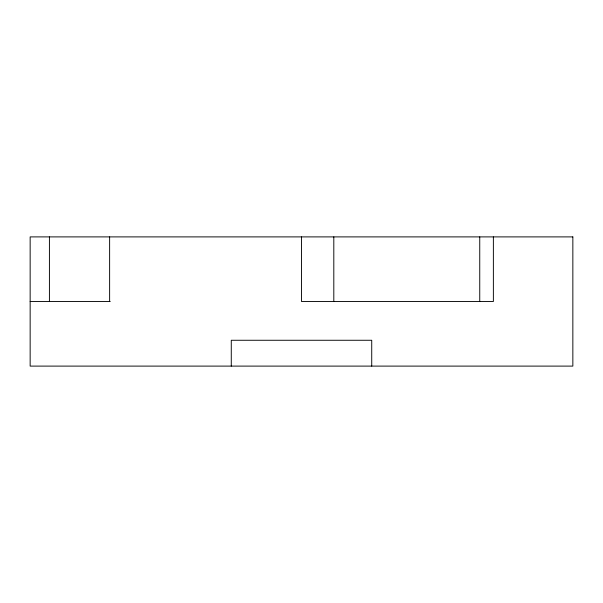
<?xml version="1.0" encoding="UTF-8"?>
<svg xmlns="http://www.w3.org/2000/svg" width="603" height="603" viewBox="0 0 603 603"><rect width="100%" height="100%" fill="white"/><g stroke="black" fill="none" stroke-linecap="round" stroke-linejoin="round"><path stroke-width="0.9" d="M30.15 301.5L110.213 301.5M493.375 236.896L493.375 301.5L301.5 301.5L301.5 236.896M479.747 236.896L479.747 301.5M371.727 366.104L371.727 340.265L231.273 340.265L231.273 366.104M333.806 236.896L333.806 301.342M109.625 236.896L109.625 301.5M49.423 236.896L49.423 301.5M572.85 236.896L30.15 236.896L30.15 366.104L572.85 366.104L572.85 236.896"/></g></svg>
